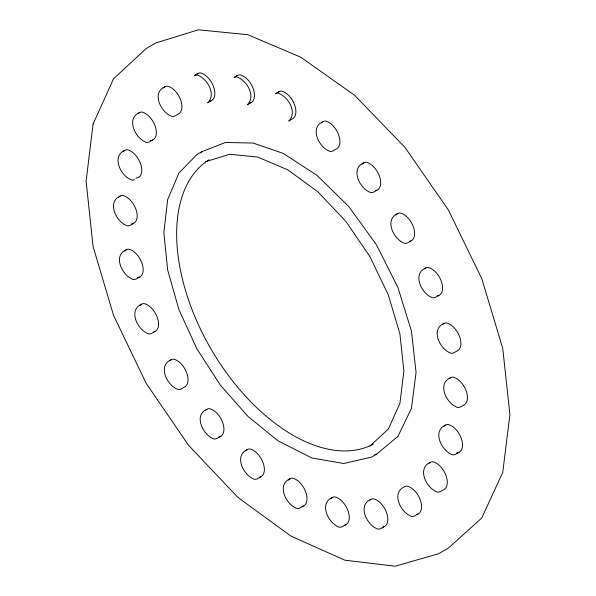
<?xml version="1.0" encoding="UTF-8"?>
<svg xmlns="http://www.w3.org/2000/svg" width="596" height="596" viewBox="0 0 596 596"><rect width="100%" height="100%" fill="white"/><g stroke="black" fill="none" stroke-linecap="round" stroke-linejoin="round"><path stroke-width="0.89" d="M200.576 153.008L201.858 151.689L225.392 142.466L253.076 143.047L283.189 153.388L316.923 175.284L348.831 206.581L376.523 244.949L397.927 287.51L411.449 331.085L416.068 372.418L411.449 408.409L397.927 436.376L376.523 454.219L371.487 457.132L343.795 463.517L311.894 457.981L278.153 440.921L248.04 416.492L220.356 385.105L196.822 348.705L178.889 309.533L167.662 270.025L163.848 232.611L167.662 199.608L178.889 173.056L196.822 154.602L201.858 151.689M369.863 446.158L388.324 429.038L399.923 403.395L403.879 370.973L399.923 333.983L388.324 294.938L369.863 256.511L345.814 221.317L317.802 191.748L287.749 169.83L257.695 157.046L229.684 154.267L205.635 161.695M165.003 86.688C150.937 92.611 161.233 113.441 172.49 116.578L174.755 116.064L178.256 114.045A15.675 9.052 60 0 0 180.364 99.212A15.675 9.052 60 0 0 167.148 86.055A15.734 9.089 60 0 0 163.304 88.126M197.939 73.472L194.43 75.498L196.583 74.858C206.976 77.703 216.75 94.347 207.691 102.855L211.193 100.828M139.449 112.651C125.384 118.567 135.679 139.404 146.936 142.541L149.201 142.027L152.703 140M237.573 75.409L234.072 77.428L236.217 76.795C246.61 79.641 256.384 96.276 247.325 104.784L250.827 102.758M124.855 150.326C110.796 156.241 121.092 177.079 132.342 180.215L134.614 179.701M278.973 91.65L275.471 93.669L277.624 93.036C288.017 95.881 297.791 112.517 288.732 121.025L292.234 119.006A15.675 9.052 60 0 0 294.342 104.173A15.675 9.052 60 0 0 281.126 91.009A15.734 9.089 60 0 0 277.788 92.522M120.28 196.032C106.222 201.955 116.511 222.785 127.767 225.921L130.032 225.407L133.534 223.388M322.995 121.644C308.937 127.566 319.225 148.404 330.482 151.533L332.754 151.026L336.256 149A15.675 9.052 60 0 0 338.364 134.167A15.675 9.052 60 0 0 325.148 121.01A15.734 9.089 60 0 0 321.304 123.089M126.27 249.761C112.204 255.677 122.5 276.514 133.757 279.651L136.022 279.137L139.524 277.11M363.769 162.812C349.71 168.735 359.999 189.573 371.256 192.702L373.521 192.188L377.022 190.169M141.639 304.176C127.581 310.091 137.877 330.929 149.134 334.065L151.399 333.551L154.9 331.525M397.711 213.584C383.653 219.507 393.949 240.337 405.205 243.473L407.47 242.959L410.972 240.94M171.126 359.76C157.068 365.683 167.357 386.521 178.614 389.657L180.879 389.143L184.38 387.117A15.675 9.052 60 0 0 186.496 372.284A15.675 9.052 60 0 0 173.272 359.127A15.734 9.089 60 0 0 169.934 360.64M425.678 268.036C411.62 273.959 421.908 294.789 433.165 297.925L435.438 297.411L438.939 295.392M207.006 409.228C192.948 415.151 203.236 435.981 214.493 439.118L216.758 438.604L220.259 436.585M444.005 323.479C429.947 329.402 440.235 350.232 451.492 353.368L453.757 352.854L457.266 350.835A15.675 9.052 60 0 0 459.374 336.002A15.675 9.052 60 0 0 446.151 322.838A15.734 9.089 60 0 0 442.821 324.358M247.444 449.54C233.386 455.456 243.675 476.293 254.932 479.43L257.204 478.916L260.705 476.889M450.539 377.693C436.481 383.615 446.777 404.446 458.033 407.582L460.298 407.068L463.8 405.049A15.675 9.052 60 0 0 465.908 390.216A15.675 9.052 60 0 0 452.692 377.059A15.734 9.089 60 0 0 449.354 378.572M290.081 478.73C276.022 484.652 286.311 505.483 297.568 508.619L299.84 508.105L303.342 506.086M445.622 425.067C431.564 430.983 441.852 451.82 453.109 454.957L455.374 454.443L458.875 452.416M332.374 497.466C318.309 503.389 328.605 524.219 339.862 527.356L342.126 526.842L345.628 524.823M430.394 462.354C416.336 468.277 426.624 489.115 437.881 492.244L440.146 491.73L443.655 489.711A15.675 9.052 60 0 0 445.763 474.878A15.675 9.052 60 0 0 432.54 461.721A15.734 9.089 60 0 0 429.209 463.234M370.906 499.329C356.848 505.252 367.136 526.082 378.393 529.218L380.658 528.704L384.167 526.685M417.908 514.043L414.406 516.069L412.134 516.583C400.877 513.447 390.589 492.609 404.647 486.686A15.734 9.089 60 0 1 406.792 486.053A15.675 9.052 60 0 1 420.456 500.402A15.675 9.052 60 0 1 416.433 514.482M374.735 454.636L376.523 454.219M362.07 164.258A15.734 9.089 60 0 1 365.914 162.179A15.675 9.052 60 0 1 379.57 176.528A15.675 9.052 60 0 1 375.555 190.608M373.364 444.102A164.235 94.824 60 0 1 210.664 348.429A164.235 94.824 60 0 1 209.159 159.691M249.359 103.205A15.675 9.052 60 0 0 253.375 89.117A15.675 9.052 60 0 0 239.719 74.768A15.734 9.089 60 0 0 236.381 76.281M409.504 241.38A15.675 9.052 60 0 0 413.52 227.3A15.675 9.052 60 0 0 399.864 212.951A15.734 9.089 60 0 0 396.02 215.022M196.24 74.917A15.734 9.089 60 0 1 200.085 72.839A15.675 9.052 60 0 1 213.74 87.187A15.675 9.052 60 0 1 209.725 101.268M138.257 113.523A15.734 9.089 60 0 1 141.595 112.011A15.675 9.052 60 0 1 155.444 126.955A15.675 9.052 60 0 1 150.438 140.514M123.163 151.764A15.734 9.089 60 0 1 127.008 149.685A15.675 9.052 60 0 1 140.857 164.63A15.675 9.052 60 0 1 135.851 178.189M131.269 223.902A15.675 9.052 60 0 0 136.275 210.336A15.675 9.052 60 0 0 122.426 195.391A15.734 9.089 60 0 0 118.582 197.47M137.259 277.624A15.675 9.052 60 0 0 142.265 264.065A15.675 9.052 60 0 0 128.416 249.121A15.734 9.089 60 0 0 124.571 251.199M139.948 305.614A15.734 9.089 60 0 1 143.792 303.535A15.675 9.052 60 0 1 157.448 317.884A15.675 9.052 60 0 1 153.433 331.965M218.792 437.024A15.675 9.052 60 0 0 222.815 422.944A15.675 9.052 60 0 0 209.151 408.588A15.734 9.089 60 0 0 205.814 410.108M259.23 477.336A15.675 9.052 60 0 0 263.253 463.248A15.675 9.052 60 0 0 249.59 448.9A15.734 9.089 60 0 0 245.753 450.978M301.867 506.525A15.675 9.052 60 0 0 305.89 492.445A15.675 9.052 60 0 0 292.226 478.096A15.734 9.089 60 0 0 288.389 480.167M424.494 268.908A15.734 9.089 60 0 1 427.824 267.395A15.675 9.052 60 0 1 441.487 281.752A15.675 9.052 60 0 1 437.464 295.832M456.611 452.93A15.675 9.052 60 0 0 461.617 439.371A15.675 9.052 60 0 0 447.767 424.427A15.734 9.089 60 0 0 443.923 426.505M382.692 527.125A15.675 9.052 60 0 0 386.715 513.044A15.675 9.052 60 0 0 373.051 498.696A15.734 9.089 60 0 0 369.721 500.208M344.16 525.262A15.675 9.052 60 0 0 348.176 511.182A15.675 9.052 60 0 0 334.52 496.826A15.734 9.089 60 0 0 330.676 498.904M93.08 124.035L86.1 181.236L93.08 246.506L113.545 315.381L146.109 383.183L188.545 445.287L237.96 497.451L290.997 536.132L344.831 560.188L395.193 566.2L438.567 553.736L448.416 548.052L481.754 517.984L502.741 472.419L509.9 414.548L502.741 348.399L481.754 278.6L448.416 210.038L405.049 147.503L354.687 95.353L300.846 57.253L247.817 34.695L198.394 29.8L155.958 42.897L146.109 48.589L113.545 78.791L93.08 124.035"/></g></svg>
